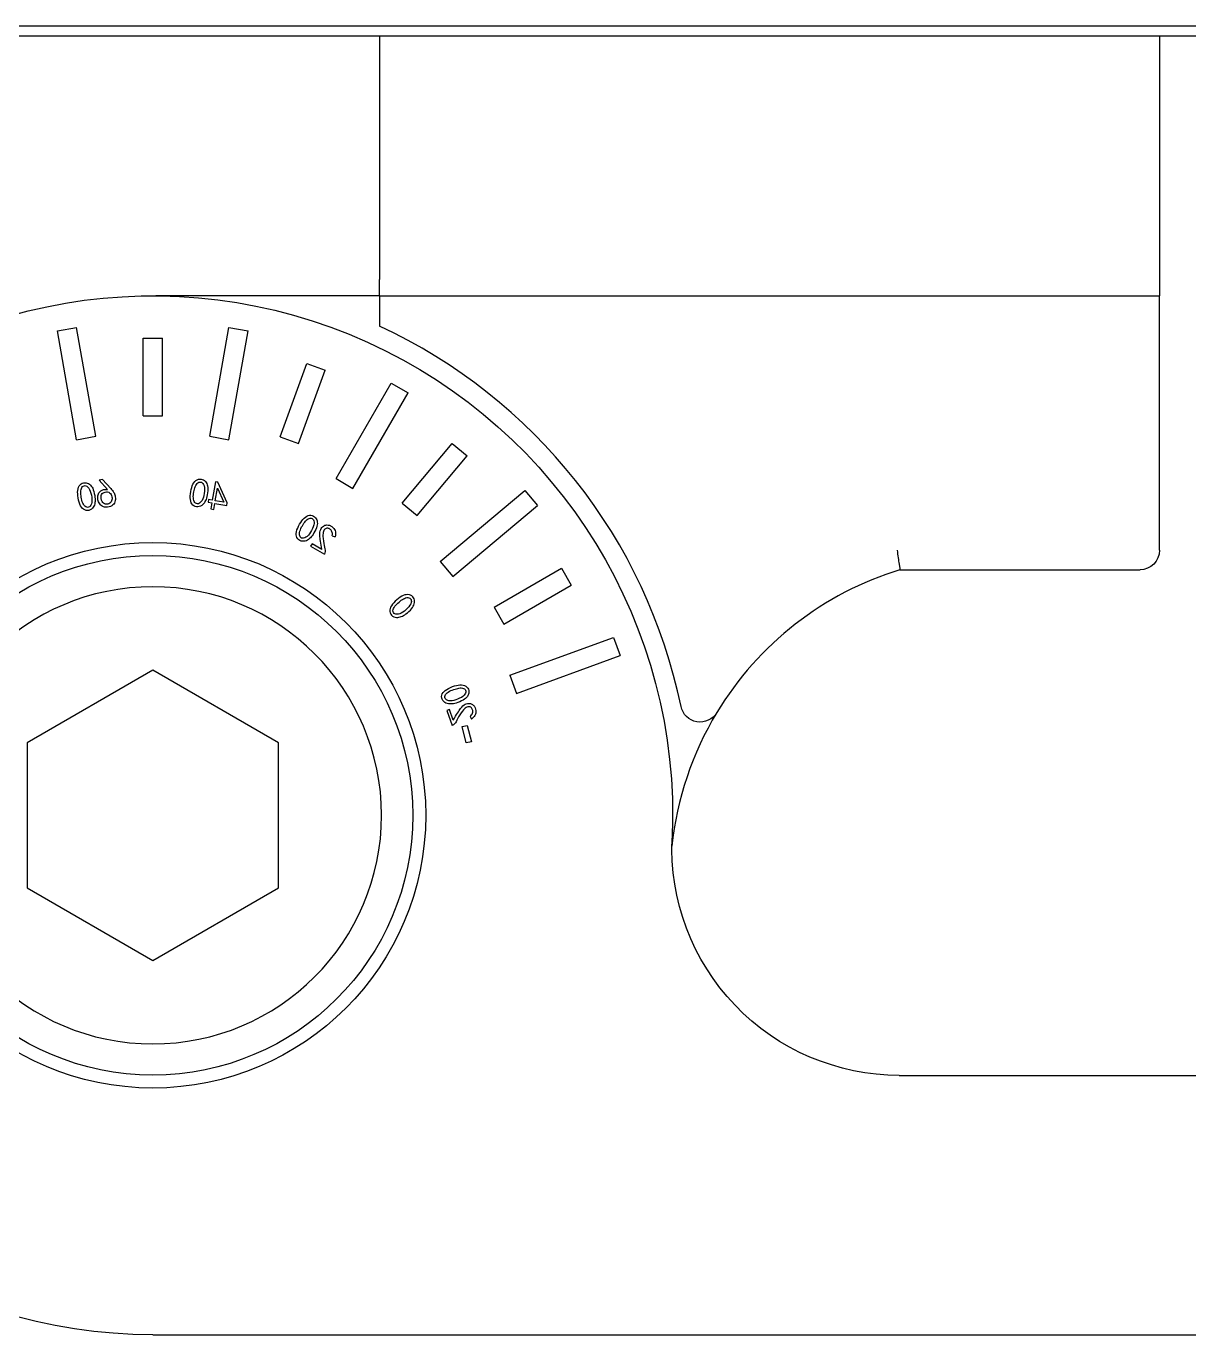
# Model space of a CAD drawing. Header units: inches. Extents: x -1.7 to 16.2, y -1.2 to 15.
# Drawn here: x -1.218 to -0.514, y 12.224 to 13.017 of the extents above; entities that cross this region are included whole.
import ezdxf

# ---------------------------------------------------------------- set-up
doc = ezdxf.new("R2010")
doc.units = ezdxf.units.IN
doc.header["$MEASUREMENT"] = 0
doc.layers.add('Bracket', color=7, linetype='Continuous')
doc.layers.add('Graze 2.0', color=253, linetype='Continuous')

msp = doc.modelspace()

# ---------------------------------------------------------------- linework, layer by layer
at = {"layer": 'Bracket'}
for p, q in [((-1.004027, 13.011485), (-1.004026, 13.011485)), ((-1.004026, 13.011485), (-1.004027, 13.011485)), ((-1.004024, 13.011485), (-1.004026, 13.011485)), ((-1.004026, 13.011485), (-1.004024, 13.011485)), ((-1.004026, 13.011473), (-1.004026, 12.863835)), ((-0.531487, 13.011473), (-1.004026, 13.011473)), ((-0.531537, 13.01148), (-1.003977, 13.01148)), ((-0.531488, 13.011485), (-0.531489, 13.011485)), ((-0.531489, 13.011485), (-0.531488, 13.011485)), ((-0.531488, 13.011485), (-0.531487, 13.011485)), ((-0.531487, 13.011485), (-0.531488, 13.011485)), ((-0.531487, 13.011473), (-0.531487, 12.863835)), ((-1.004026, 12.853993), (-1.004026, 12.863835)), ((-0.531487, 12.863835), (-0.531487, 12.853993)), ((-1.004026, 12.853993), (-1.139721, 12.853993)), ((-1.004026, 12.853993), (-0.946436, 12.853993)), ((-1.004026, 12.853993), (-1.004026, 12.84847)), ((-0.946436, 12.853993), (-0.531487, 12.853993)), ((-0.531487, 12.699711), (-0.531487, 12.853993)), ((-1.199238, 12.832678), (-1.187607, 12.834729)), ((-1.187616, 12.766766), (-1.199238, 12.832678)), ((-1.175985, 12.768817), (-1.187607, 12.834729)), ((-1.106945, 12.768817), (-1.095323, 12.834729)), ((-1.095323, 12.834729), (-1.083691, 12.832678)), ((-1.095313, 12.766766), (-1.083691, 12.832678)), ((-1.14737, 12.828407), (-1.135559, 12.828407)), ((-1.14737, 12.781163), (-1.14737, 12.828407)), ((-1.135559, 12.781163), (-1.135559, 12.828407)), ((-1.064202, 12.768581), (-1.048044, 12.812976)), ((-1.053103, 12.764541), (-1.036945, 12.808936)), ((-1.048044, 12.812976), (-1.036945, 12.808936)), ((-1.030437, 12.743153), (-0.996973, 12.801115)), ((-0.996973, 12.801115), (-0.986744, 12.79521)), ((-1.020209, 12.737247), (-0.986744, 12.79521)), ((-1.14737, 12.781163), (-1.135559, 12.781163)), ((-1.187616, 12.766766), (-1.175985, 12.768817)), ((-1.106945, 12.768817), (-1.095313, 12.766766)), ((-1.064202, 12.768581), (-1.053103, 12.764541)), ((-0.990353, 12.728312), (-0.959985, 12.764503)), ((-0.959985, 12.764503), (-0.950937, 12.756911)), ((-0.981305, 12.72072), (-0.950937, 12.756911)), ((-1.171876, 12.742555), (-1.174041, 12.742173)), ((-1.174041, 12.742173), (-1.168981, 12.736583)), ((-1.166947, 12.737139), (-1.171876, 12.742555)), ((-1.030437, 12.743153), (-1.020209, 12.737247)), ((-1.103462, 12.741216), (-1.105427, 12.730071)), ((-1.103641, 12.729756), (-1.102315, 12.73728)), ((-1.102051, 12.740967), (-1.103462, 12.741216)), ((-1.102315, 12.73728), (-1.098372, 12.728827)), ((-1.096396, 12.728479), (-1.102051, 12.740967)), ((-0.967321, 12.69287), (-0.91605, 12.735891)), ((-0.91605, 12.735891), (-0.908458, 12.726843)), ((-1.107685, 12.730469), (-1.10797, 12.728853)), ((-1.10797, 12.728853), (-1.105712, 12.728455)), ((-1.105427, 12.730071), (-1.107685, 12.730469)), ((-1.105712, 12.728455), (-1.106351, 12.724834)), ((-1.104565, 12.724519), (-1.103926, 12.72814)), ((-1.103926, 12.72814), (-1.096681, 12.726862)), ((-1.098372, 12.728827), (-1.103641, 12.729756)), ((-1.096681, 12.726862), (-1.096396, 12.728479)), ((-0.990353, 12.728312), (-0.981305, 12.72072)), ((-0.959729, 12.683822), (-0.908458, 12.726843)), ((-1.106351, 12.724834), (-1.104565, 12.724519)), ((-1.045003, 12.703676), (-1.045874, 12.702169)), ((-1.045874, 12.702169), (-1.037517, 12.697344)), ((-1.039047, 12.700237), (-1.045003, 12.703676)), ((-1.032714, 12.708528), (-1.030999, 12.707873)), ((-0.967321, 12.69287), (-0.959729, 12.683822)), ((-0.93473, 12.665214), (-0.893815, 12.688836)), ((-0.893815, 12.688836), (-0.88791, 12.678607)), ((-0.68876, 12.6879), (-0.543298, 12.6879)), ((-0.928824, 12.654985), (-0.88791, 12.678607)), ((-0.93473, 12.665214), (-0.928824, 12.654985)), ((-0.925209, 12.624032), (-0.862316, 12.646923)), ((-0.862316, 12.646923), (-0.858277, 12.635824)), ((-0.92117, 12.612933), (-0.858277, 12.635824)), ((-1.141465, 12.627003), (-1.217646, 12.58302)), ((-1.065283, 12.58302), (-1.141465, 12.627003)), ((-0.925209, 12.624032), (-0.92117, 12.612933)), ((-0.961743, 12.603154), (-0.963379, 12.602558)), ((-0.963379, 12.602558), (-0.960078, 12.593491)), ((-0.95939, 12.596691), (-0.961743, 12.603154)), ((-0.94921, 12.598971), (-0.948317, 12.597367)), ((-0.954072, 12.592786), (-0.951022, 12.593575)), ((-0.951509, 12.582876), (-0.954072, 12.592786)), ((-0.951022, 12.593575), (-0.948459, 12.583665)), ((-0.948459, 12.583665), (-0.951509, 12.582876)), ((-1.217646, 12.58302), (-1.217646, 12.495053)), ((-1.065283, 12.495053), (-1.065283, 12.58302)), ((-1.217646, 12.495053), (-1.141465, 12.45107)), ((-1.141465, 12.45107), (-1.065283, 12.495053)), ((-0.689145, 12.381367), (-0.127984, 12.381367)), ((-1.141465, 12.224076), (-1.141465, 12.224073)), ((-1.141465, 12.224073), (-0.127984, 12.224073))]:
    msp.add_line(p, q, dxfattribs=at)
for radius in [0.165354, 0.15748]:
    msp.add_circle((-1.141465, 12.539037), radius, dxfattribs=at)
at = {"layer": 'Bracket', "extrusion": (0, 0, -1)}
msp.add_circle((1.141465, 12.539037), 0.138583, dxfattribs=at)
at = {"layer": 'Bracket', "extrusion": (6.12303e-17, 6.12303e-17, -1)}
for centre, radius, start, end in [((1.141465, 12.539037), 0.314961, 270, 182.515869), ((0.689145, 12.519162), 0.137795, 270.000076, 2.515869)]:
    msp.add_arc(centre, radius, start, end, dxfattribs=at)
at = {"layer": 'Bracket'}
for centre, radius, start, end in [((-1.141465, 12.539037), 0.326772, 11.650933, 65.127899), ((-0.63117, 12.499662), 0.196851, 107.011187, 148.909415), ((-0.63117, 12.499662), 0.196851, 148.909415, 173.980776)]:
    msp.add_arc(centre, radius, start, end, dxfattribs=at)
at = {"layer": 'Bracket', "extrusion": (0, 0, -1)}
for centre, start, end in [((0.543298, 12.699711), 180, 270), ((0.809858, 12.607413), 211.090585, 348.349067)]:
    msp.add_arc(centre, 0.011811, start, end, dxfattribs=at)
at = {"layer": 'Bracket'}
for points in [[(-1.003977, 13.01148), (-1.003993, 13.011482), (-1.004009, 13.011483), (-1.004024, 13.011485)], [(-1.004024, 13.011485), (-1.004009, 13.011481), (-1.003993, 13.011477), (-1.003977, 13.011473)], [(-1.003977, 13.011473), (-1.003977, 13.011475), (-1.003977, 13.011478), (-1.003977, 13.01148)], [(-0.531537, 13.01148), (-0.531521, 13.011482), (-0.531505, 13.011483), (-0.531489, 13.011485)], [(-0.531489, 13.011485), (-0.531505, 13.011481), (-0.531521, 13.011477), (-0.531537, 13.011473)], [(-0.531537, 13.011473), (-0.531537, 13.011475), (-0.531537, 13.011478), (-0.531537, 13.01148)]]:
    msp.add_open_spline(points, degree=3, dxfattribs=at)
for points, knots in [([(-1.004026, 12.84847), (-1.004026, 12.845197), (-1.004026, 12.841989), (-1.004026, 12.837061), (-1.004026, 12.8355), (-1.004026, 12.8355)], [0, 0, 0, 0, 0.5, 0.5, 1, 1, 1, 1]), ([(-1.117567, 12.738791), (-1.117069, 12.740144), (-1.116333, 12.741213), (-1.114379, 12.742763), (-1.113341, 12.743055), (-1.111145, 12.742667), (-1.110277, 12.742185), (-1.108995, 12.740654), (-1.108556, 12.739739), (-1.108091, 12.737631), (-1.108088, 12.736254), (-1.108558, 12.732865), (-1.108855, 12.731546), (-1.109218, 12.730592)], [0, 0, 0, 0, 0.1660513, 0.1660513, 0.3324982, 0.3324982, 0.498945, 0.498945, 0.6659633, 0.6659633, 0.8329817, 0.8329817, 1, 1, 1, 1]), ([(-1.176381, 12.730121), (-1.176393, 12.729106), (-1.176541, 12.728114), (-1.17711, 12.726181), (-1.177733, 12.725334), (-1.179677, 12.723877), (-1.180734, 12.723646), (-1.183022, 12.724153), (-1.18396, 12.724807), (-1.185431, 12.726905), (-1.186009, 12.728327), (-1.186832, 12.731911), (-1.187035, 12.733533), (-1.18703, 12.73497)], [0, 0, 0, 0, 0.1665004, 0.1665004, 0.3330009, 0.3330009, 0.4995013, 0.4995013, 0.6663413, 0.6663413, 0.8331813, 0.8331813, 1, 1, 1, 1]), ([(-1.18703, 12.73497), (-1.187025, 12.736412), (-1.186699, 12.737669), (-1.185393, 12.739794), (-1.184518, 12.740422), (-1.182322, 12.740809), (-1.181341, 12.740653), (-1.179612, 12.739653), (-1.178887, 12.738943), (-1.177729, 12.737121), (-1.177256, 12.735828), (-1.176538, 12.732483), (-1.176366, 12.731142), (-1.176381, 12.730121)], [0, 0, 0, 0, 0.1660513, 0.1660513, 0.3324982, 0.3324982, 0.498945, 0.498945, 0.6659633, 0.6659633, 0.8329817, 0.8329817, 1, 1, 1, 1]), ([(-1.180833, 12.738031), (-1.181572, 12.73875), (-1.18233, 12.739026), (-1.183889, 12.738687), (-1.184443, 12.738149), (-1.185087, 12.73633), (-1.185211, 12.73536), (-1.185039, 12.733295), (-1.184888, 12.732157), (-1.184451, 12.729679), (-1.184072, 12.728568), (-1.183016, 12.726594), (-1.182345, 12.725998), (-1.180715, 12.725559), (-1.18, 12.725802), (-1.178757, 12.727198), (-1.178412, 12.728258), (-1.178268, 12.731101), (-1.178476, 12.732666), (-1.179471, 12.736091), (-1.18009, 12.737308), (-1.180833, 12.738031)], [0, 0, 0, 0, 0.0999039, 0.0999039, 0.1998077, 0.1998077, 0.2994827, 0.2994827, 0.3986844, 0.3986844, 0.4982443, 0.4982443, 0.5981881, 0.5981881, 0.6983584, 0.6983584, 0.7989056, 0.7989056, 0.8994528, 0.8994528, 1, 1, 1, 1]), ([(-1.164245, 12.729808), (-1.164419, 12.728759), (-1.164912, 12.72789), (-1.166538, 12.726489), (-1.167594, 12.726058), (-1.170187, 12.72573), (-1.171255, 12.725922), (-1.172934, 12.726996), (-1.173567, 12.727658), (-1.174424, 12.729205), (-1.174696, 12.730027), (-1.174936, 12.731753), (-1.174885, 12.73258), (-1.174457, 12.734162), (-1.173895, 12.734927), (-1.172091, 12.736426), (-1.170754, 12.736731), (-1.168981, 12.736583)], [0, 0, 0, 0, 0.1252614, 0.1252614, 0.2505227, 0.2505227, 0.3753561, 0.3753561, 0.5006026, 0.5006026, 0.625243, 0.625243, 0.7498834, 0.7498834, 0.8751492, 0.8751492, 1, 1, 1, 1]), ([(-1.172767, 12.731104), (-1.173002, 12.732435), (-1.172772, 12.733428), (-1.171384, 12.734717), (-1.170542, 12.735064), (-1.168552, 12.735149), (-1.167762, 12.734799), (-1.166593, 12.733308), (-1.16625, 12.732465), (-1.16615, 12.731534)], [0, 0, 0, 0, 0.2497996, 0.2497996, 0.5012463, 0.5012463, 0.7514266, 0.7514266, 1, 1, 1, 1]), ([(-1.166947, 12.737139), (-1.166214, 12.736283), (-1.165653, 12.735567), (-1.164863, 12.734395), (-1.164549, 12.733649), (-1.164101, 12.731831), (-1.164074, 12.73085), (-1.164245, 12.729808)], [0, 0, 0, 0, 0.3346746, 0.3346746, 0.6673925, 0.6673925, 1, 1, 1, 1]), ([(-1.109218, 12.730592), (-1.109577, 12.729643), (-1.110055, 12.72876), (-1.11125, 12.727139), (-1.112126, 12.726556), (-1.114451, 12.725852), (-1.115524, 12.725996), (-1.1175, 12.727255), (-1.118158, 12.728191), (-1.118822, 12.730665), (-1.118879, 12.732199), (-1.118426, 12.735848), (-1.118063, 12.737442), (-1.117567, 12.738791)], [0, 0, 0, 0, 0.1665004, 0.1665004, 0.3330009, 0.3330009, 0.4995013, 0.4995013, 0.6663413, 0.6663413, 0.8331813, 0.8331813, 1, 1, 1, 1]), ([(-1.110697, 12.739548), (-1.111145, 12.740476), (-1.111763, 12.740995), (-1.113344, 12.741209), (-1.114048, 12.740893), (-1.115276, 12.739404), (-1.115724, 12.738535), (-1.116268, 12.736536), (-1.116516, 12.735415), (-1.116953, 12.732937), (-1.116977, 12.731763), (-1.116659, 12.729547), (-1.116233, 12.728757), (-1.114851, 12.727787), (-1.114096, 12.727771), (-1.112451, 12.728658), (-1.111764, 12.729536), (-1.110656, 12.732158), (-1.110316, 12.7337), (-1.11008, 12.737259), (-1.110245, 12.738614), (-1.110697, 12.739548)], [0, 0, 0, 0, 0.0999039, 0.0999039, 0.1998077, 0.1998077, 0.2994827, 0.2994827, 0.3986844, 0.3986844, 0.4982443, 0.4982443, 0.5981881, 0.5981881, 0.6983584, 0.6983584, 0.7989056, 0.7989056, 0.8994528, 0.8994528, 1, 1, 1, 1]), ([(-1.16615, 12.731534), (-1.166054, 12.730603), (-1.166232, 12.729784), (-1.167149, 12.728379), (-1.167839, 12.727912), (-1.1697, 12.727456), (-1.170541, 12.727634), (-1.172042, 12.728808), (-1.172531, 12.729769), (-1.172767, 12.731104)], [0, 0, 0, 0, 0.2503612, 0.2503612, 0.5007224, 0.5007224, 0.7499189, 0.7499189, 1, 1, 1, 1]), ([(-1.04544, 12.707891), (-1.046101, 12.707122), (-1.046853, 12.706456), (-1.04853, 12.705341), (-1.049552, 12.705093), (-1.051978, 12.705227), (-1.052937, 12.705729), (-1.054363, 12.707588), (-1.054662, 12.708692), (-1.054439, 12.711244), (-1.053968, 12.712705), (-1.052295, 12.71598), (-1.051408, 12.717353), (-1.05048, 12.718451)], [0, 0, 0, 0, 0.1665004, 0.1665004, 0.3330009, 0.3330009, 0.4995013, 0.4995013, 0.6663413, 0.6663413, 0.8331813, 0.8331813, 1, 1, 1, 1]), ([(-1.043766, 12.716812), (-1.04387, 12.717838), (-1.044273, 12.718537), (-1.045685, 12.719279), (-1.046455, 12.719223), (-1.048118, 12.718244), (-1.048837, 12.71758), (-1.050031, 12.715888), (-1.050648, 12.714919), (-1.051906, 12.71274), (-1.05233, 12.711645), (-1.052789, 12.709454), (-1.052659, 12.708566), (-1.051692, 12.707182), (-1.050988, 12.706909), (-1.049139, 12.707179), (-1.048194, 12.707769), (-1.046255, 12.709854), (-1.045408, 12.711187), (-1.043969, 12.71445), (-1.043661, 12.715781), (-1.043766, 12.716812)], [0, 0, 0, 0, 0.0999039, 0.0999039, 0.1998077, 0.1998077, 0.2994827, 0.2994827, 0.3986844, 0.3986844, 0.4982443, 0.4982443, 0.5981881, 0.5981881, 0.6983584, 0.6983584, 0.7989056, 0.7989056, 0.8994528, 0.8994528, 1, 1, 1, 1]), ([(-1.05048, 12.718451), (-1.04955, 12.719552), (-1.048492, 12.720305), (-1.046126, 12.721094), (-1.045051, 12.721012), (-1.04312, 12.719897), (-1.042469, 12.719147), (-1.041788, 12.71727), (-1.041689, 12.716259), (-1.041973, 12.71412), (-1.042441, 12.712825), (-1.044042, 12.709802), (-1.044772, 12.708663), (-1.04544, 12.707891)], [0, 0, 0, 0, 0.1660513, 0.1660513, 0.3324982, 0.3324982, 0.498945, 0.498945, 0.6659633, 0.6659633, 0.8329817, 0.8329817, 1, 1, 1, 1]), ([(-1.039047, 12.700237), (-1.039767, 12.704077), (-1.040172, 12.706821), (-1.040328, 12.710118), (-1.040154, 12.711395), (-1.039328, 12.713221), (-1.038785, 12.713896), (-1.037472, 12.714778), (-1.036819, 12.715009), (-1.035525, 12.715088), (-1.034959, 12.715022), (-1.033982, 12.714679), (-1.033477, 12.714408), (-1.032956, 12.714029)], [0, 0, 0, 0, 0.166462, 0.166462, 0.3326796, 0.3326796, 0.4989685, 0.4989685, 0.666115, 0.666115, 0.8339046, 0.8339046, 1, 1, 1, 1]), ([(-1.035962, 12.713032), (-1.036611, 12.712919), (-1.037137, 12.71261), (-1.037953, 12.71159), (-1.03821, 12.71085), (-1.038453, 12.708905), (-1.038377, 12.707387), (-1.037812, 12.703263), (-1.037508, 12.701694), (-1.036848, 12.699523), (-1.036894, 12.698549), (-1.037517, 12.697344)], [0, 0, 0, 0, 0.1988512, 0.1988512, 0.3992746, 0.3992746, 0.5993406, 0.5993406, 0.7996703, 0.7996703, 1, 1, 1, 1]), ([(-1.032714, 12.708528), (-1.032538, 12.709469), (-1.032601, 12.710287), (-1.033194, 12.711674), (-1.033619, 12.712218), (-1.034711, 12.712995), (-1.035311, 12.713138), (-1.035962, 12.713032)], [0, 0, 0, 0, 0.3325349, 0.3325349, 0.6662674, 0.6662674, 1, 1, 1, 1]), ([(-1.032956, 12.714029), (-1.032053, 12.713434), (-1.031425, 12.712642), (-1.03072, 12.710675), (-1.030696, 12.70941), (-1.030999, 12.707873)], [0, 0, 0, 0, 0.5, 0.5, 1, 1, 1, 1]), ([(-0.6905, 12.699711), (-0.690056, 12.696651), (-0.689602, 12.69356), (-0.688955, 12.689196), (-0.68876, 12.687899), (-0.68876, 12.6879)], [0, 0, 0, 0, 0.5, 0.5, 1, 1, 1, 1]), ([(-0.990664, 12.671816), (-0.991911, 12.671102), (-0.993214, 12.670115), (-0.995906, 12.66761), (-0.996849, 12.666399), (-0.99793, 12.664076), (-0.998028, 12.662937), (-0.997323, 12.660702), (-0.996594, 12.659902), (-0.99436, 12.658947), (-0.993315, 12.65883), (-0.991357, 12.659304), (-0.990424, 12.659673), (-0.989539, 12.66017)], [0, 0, 0, 0, 0.1668187, 0.1668187, 0.3336587, 0.3336587, 0.5004987, 0.5004987, 0.6669991, 0.6669991, 0.8334996, 0.8334996, 1, 1, 1, 1]), ([(-0.984914, 12.66798), (-0.984661, 12.668979), (-0.984801, 12.669774), (-0.985874, 12.670954), (-0.986617, 12.671165), (-0.988515, 12.670814), (-0.989417, 12.670436), (-0.991119, 12.669254), (-0.992029, 12.668555), (-0.993957, 12.666937), (-0.994729, 12.666053), (-0.995911, 12.664152), (-0.996091, 12.663273), (-0.995656, 12.661641), (-0.995088, 12.661144), (-0.993259, 12.660766), (-0.992168, 12.660997), (-0.989634, 12.662293), (-0.988382, 12.663256), (-0.985913, 12.66583), (-0.985169, 12.666975), (-0.984914, 12.66798)], [0, 0, 0, 0, 0.0999039, 0.0999039, 0.1998077, 0.1998077, 0.2994827, 0.2994827, 0.3986844, 0.3986844, 0.4982443, 0.4982443, 0.5981881, 0.5981881, 0.6983584, 0.6983584, 0.7989056, 0.7989056, 0.8994528, 0.8994528, 1, 1, 1, 1]), ([(-0.989539, 12.66017), (-0.988647, 12.660666), (-0.987572, 12.661487), (-0.985034, 12.66378), (-0.984151, 12.664837), (-0.983152, 12.66675), (-0.9829, 12.667734), (-0.982898, 12.669731), (-0.983253, 12.670658), (-0.984686, 12.672366), (-0.985668, 12.672811), (-0.988161, 12.672879), (-0.989413, 12.672533), (-0.990664, 12.671816)], [0, 0, 0, 0, 0.1670183, 0.1670183, 0.3340367, 0.3340367, 0.501055, 0.501055, 0.6675018, 0.6675018, 0.8339487, 0.8339487, 1, 1, 1, 1]), ([(-0.959367, 12.606663), (-0.960369, 12.606499), (-0.961373, 12.606472), (-0.963375, 12.606696), (-0.964317, 12.607163), (-0.966089, 12.608825), (-0.9665, 12.609826), (-0.966398, 12.612167), (-0.965917, 12.613204), (-0.964106, 12.615017), (-0.962807, 12.615833), (-0.95942, 12.617266), (-0.957858, 12.617747), (-0.956442, 12.617992)], [0, 0, 0, 0, 0.1665004, 0.1665004, 0.3330009, 0.3330009, 0.4995013, 0.4995013, 0.6663413, 0.6663413, 0.8331813, 0.8331813, 1, 1, 1, 1]), ([(-0.952351, 12.612421), (-0.951771, 12.613273), (-0.951631, 12.614068), (-0.952236, 12.615544), (-0.952862, 12.615997), (-0.954765, 12.616315), (-0.955742, 12.616269), (-0.957745, 12.61574), (-0.95884, 12.615394), (-0.961204, 12.614534), (-0.962233, 12.613967), (-0.963993, 12.612585), (-0.964464, 12.611821), (-0.964613, 12.610139), (-0.964249, 12.609477), (-0.962659, 12.608496), (-0.961555, 12.60834), (-0.958731, 12.608691), (-0.957225, 12.609168), (-0.954025, 12.610742), (-0.952934, 12.611564), (-0.952351, 12.612421)], [0, 0, 0, 0, 0.0999039, 0.0999039, 0.1998077, 0.1998077, 0.2994827, 0.2994827, 0.3986844, 0.3986844, 0.4982443, 0.4982443, 0.5981881, 0.5981881, 0.6983584, 0.6983584, 0.7989056, 0.7989056, 0.8994528, 0.8994528, 1, 1, 1, 1]), ([(-0.956442, 12.617992), (-0.955021, 12.618238), (-0.953726, 12.618135), (-0.951407, 12.617218), (-0.950636, 12.616465), (-0.949873, 12.614369), (-0.949857, 12.613376), (-0.950542, 12.6115), (-0.951115, 12.610663), (-0.952708, 12.609206), (-0.953899, 12.608515), (-0.957069, 12.607228), (-0.95836, 12.606825), (-0.959367, 12.606663)], [0, 0, 0, 0, 0.1660513, 0.1660513, 0.3324982, 0.3324982, 0.498945, 0.498945, 0.6659633, 0.6659633, 0.8329817, 0.8329817, 1, 1, 1, 1]), ([(-0.95939, 12.596691), (-0.957474, 12.600095), (-0.95602, 12.602457), (-0.95402, 12.605083), (-0.953066, 12.60595), (-0.95126, 12.606817), (-0.95041, 12.606986), (-0.948837, 12.606817), (-0.948188, 12.606575), (-0.947146, 12.605803), (-0.946755, 12.605388), (-0.946228, 12.604498), (-0.946014, 12.603966), (-0.945859, 12.603341)], [0, 0, 0, 0, 0.166462, 0.166462, 0.3326796, 0.3326796, 0.4989685, 0.4989685, 0.666115, 0.666115, 0.8339046, 0.8339046, 1, 1, 1, 1]), ([(-0.948803, 12.604509), (-0.949372, 12.60484), (-0.949974, 12.604941), (-0.951255, 12.604684), (-0.951928, 12.604282), (-0.953364, 12.602949), (-0.954281, 12.601736), (-0.9565, 12.598215), (-0.957275, 12.596817), (-0.958165, 12.59473), (-0.958826, 12.594013), (-0.960078, 12.593491)], [0, 0, 0, 0, 0.1988512, 0.1988512, 0.3992746, 0.3992746, 0.5993406, 0.5993406, 0.7996703, 0.7996703, 1, 1, 1, 1]), ([(-0.94921, 12.598971), (-0.948471, 12.599579), (-0.947993, 12.600246), (-0.947555, 12.601689), (-0.947531, 12.60238), (-0.947868, 12.603677), (-0.948237, 12.604172), (-0.948803, 12.604509)], [0, 0, 0, 0, 0.3325349, 0.3325349, 0.6662674, 0.6662674, 1, 1, 1, 1]), ([(-0.945859, 12.603341), (-0.94555, 12.602305), (-0.945578, 12.601294), (-0.946302, 12.599334), (-0.947097, 12.598349), (-0.948317, 12.597367)], [0, 0, 0, 0, 0.5, 0.5, 1, 1, 1, 1])]:
    msp.add_open_spline(points, degree=3, knots=knots, dxfattribs=at)
at = {"layer": 'Graze 2.0'}
for p, q in [((-0.124773, 13.017458), (-1.41074, 13.017458)), ((-0.123939, 13.011473), (-1.411574, 13.011473))]:
    msp.add_line(p, q, dxfattribs=at)

doc.saveas('drawing.dxf')
